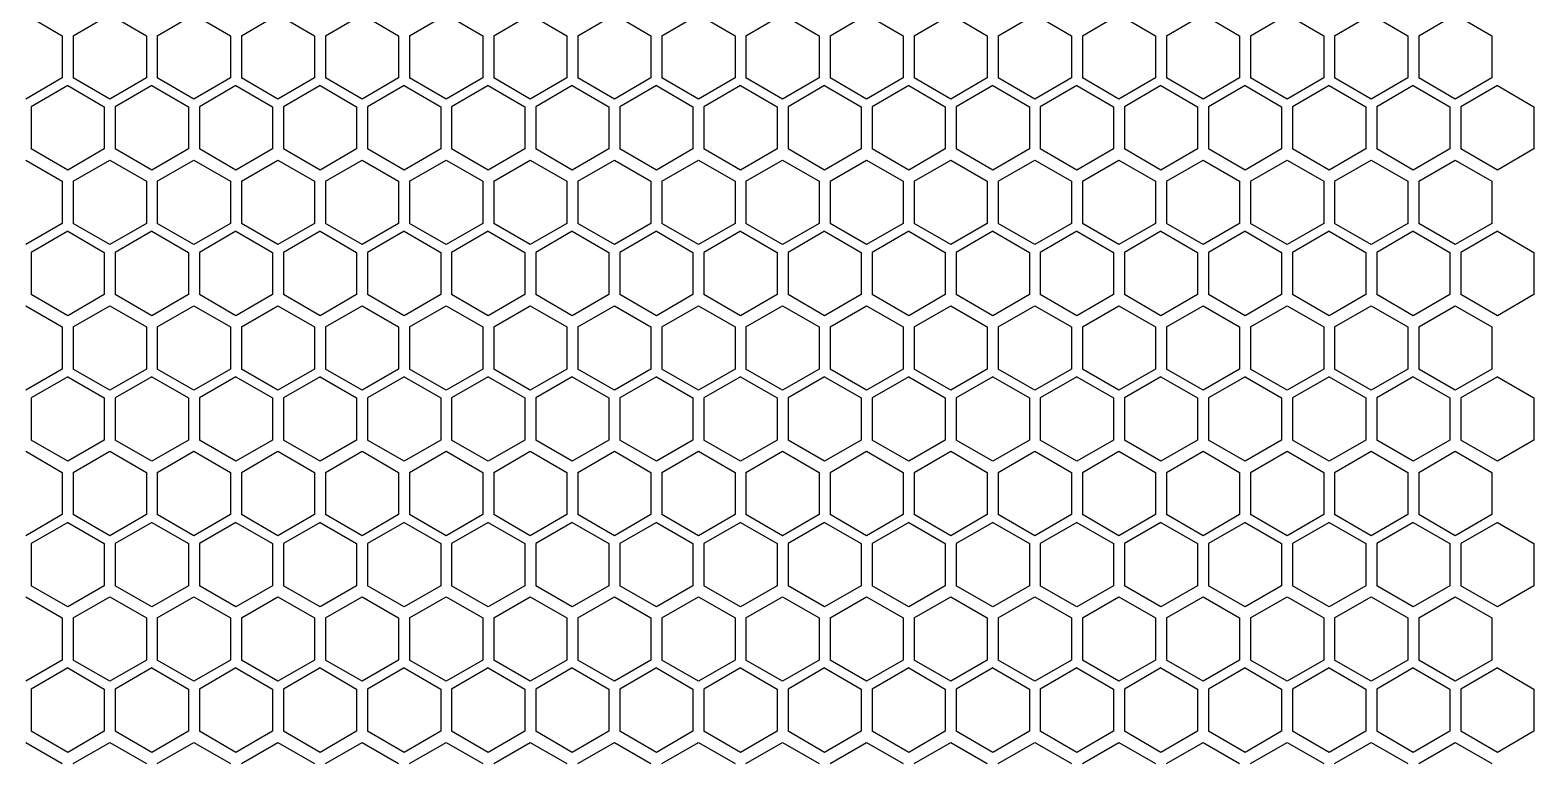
# Model space of a CAD drawing. Header units: millimetres. Extents: x 55614 to 110757, y -66981 to -47484.
# Drawn here: x 78934.7 to 79099.2, y -54678.9 to -54599.2 of the extents above; entities that cross this region are included whole.
import ezdxf

# ---------------------------------------------------------------- set-up
doc = ezdxf.new("R2010")
doc.units = ezdxf.units.MM
doc.layers.add('4215-0412-2-1_0', color=7, linetype='Continuous')
doc.layers.add('THICK', color=7, linetype='Continuous', lineweight=0)

# ---------------------------------------------------------------- blocks, each defined once
blk = doc.blocks.new('RU67I6756')
at = {"layer": '4215-0412-2-1_0', "color": 0, "linetype": 'Continuous'}
for p, q in [((25635.06, 16539.34), (25639.06, 16537.03)), ((25640.26, 16537.03), (25644.26, 16539.34)), ((25644.26, 16539.34), (25648.26, 16537.03)), ((25649.46, 16537.03), (25653.46, 16539.34)), ((25653.46, 16539.34), (25657.46, 16537.03)), ((25658.66, 16537.03), (25662.66, 16539.34)), ((25662.66, 16539.34), (25666.66, 16537.03)), ((25667.86, 16537.03), (25671.86, 16539.34)), ((25671.86, 16539.34), (25675.86, 16537.03)), ((25677.06, 16537.03), (25681.06, 16539.34)), ((25681.06, 16539.34), (25685.06, 16537.03)), ((25686.26, 16537.03), (25690.26, 16539.34)), ((25690.26, 16539.34), (25694.26, 16537.03)), ((25695.46, 16537.03), (25699.46, 16539.34)), ((25699.46, 16539.34), (25703.46, 16537.03)), ((25704.66, 16537.03), (25708.66, 16539.34)), ((25708.66, 16539.34), (25712.66, 16537.03)), ((25713.86, 16537.03), (25717.86, 16539.34)), ((25717.86, 16539.34), (25721.86, 16537.03)), ((25723.06, 16537.03), (25727.06, 16539.34)), ((25727.06, 16539.34), (25731.06, 16537.03)), ((25732.26, 16537.03), (25736.26, 16539.34)), ((25736.26, 16539.34), (25740.26, 16537.03)), ((25741.46, 16537.03), (25745.46, 16539.34)), ((25745.46, 16539.34), (25749.46, 16537.03)), ((25750.66, 16537.03), (25754.66, 16539.34)), ((25754.66, 16539.34), (25758.66, 16537.03)), ((25759.86, 16537.03), (25763.86, 16539.34)), ((25763.86, 16539.34), (25767.86, 16537.03)), ((25769.06, 16537.03), (25773.06, 16539.34)), ((25773.06, 16539.34), (25777.06, 16537.03)), ((25778.26, 16537.03), (25782.26, 16539.34)), ((25782.26, 16539.34), (25786.26, 16537.03)), ((25787.46, 16537.03), (25791.46, 16539.34)), ((25791.46, 16539.34), (25795.46, 16537.03)), ((25639.06, 16537.03), (25639.06, 16532.41)), ((25640.26, 16537.03), (25640.26, 16532.41)), ((25648.26, 16537.03), (25648.26, 16532.41)), ((25649.46, 16537.03), (25649.46, 16532.41)), ((25657.46, 16537.03), (25657.46, 16532.41)), ((25658.66, 16537.03), (25658.66, 16532.41)), ((25666.66, 16537.03), (25666.66, 16532.41)), ((25667.86, 16537.03), (25667.86, 16532.41)), ((25675.86, 16537.03), (25675.86, 16532.41)), ((25677.06, 16537.03), (25677.06, 16532.41)), ((25685.06, 16537.03), (25685.06, 16532.41)), ((25686.26, 16537.03), (25686.26, 16532.41)), ((25694.26, 16537.03), (25694.26, 16532.41)), ((25695.46, 16537.03), (25695.46, 16532.41)), ((25703.46, 16537.03), (25703.46, 16532.41)), ((25704.66, 16537.03), (25704.66, 16532.41)), ((25712.66, 16537.03), (25712.66, 16532.41)), ((25713.86, 16537.03), (25713.86, 16532.41)), ((25721.86, 16537.03), (25721.86, 16532.41)), ((25723.06, 16537.03), (25723.06, 16532.41)), ((25731.06, 16537.03), (25731.06, 16532.41)), ((25732.26, 16537.03), (25732.26, 16532.41)), ((25740.26, 16537.03), (25740.26, 16532.41)), ((25741.46, 16537.03), (25741.46, 16532.41)), ((25749.46, 16537.03), (25749.46, 16532.41)), ((25750.66, 16537.03), (25750.66, 16532.41)), ((25758.66, 16537.03), (25758.66, 16532.41)), ((25759.86, 16537.03), (25759.86, 16532.41)), ((25767.86, 16537.03), (25767.86, 16532.41)), ((25769.06, 16537.03), (25769.06, 16532.41)), ((25777.06, 16537.03), (25777.06, 16532.41)), ((25778.26, 16537.03), (25778.26, 16532.41)), ((25786.26, 16537.03), (25786.26, 16532.41)), ((25787.46, 16537.03), (25787.46, 16532.41)), ((25795.46, 16537.03), (25795.46, 16532.41)), ((25639.06, 16532.41), (25635.06, 16530.1)), ((25639.66, 16531.56), (25635.66, 16529.25)), ((25639.66, 16531.56), (25643.66, 16529.25)), ((25644.26, 16530.1), (25640.26, 16532.41)), ((25648.26, 16532.41), (25644.26, 16530.1)), ((25648.86, 16531.56), (25644.86, 16529.25)), ((25648.86, 16531.56), (25652.86, 16529.25)), ((25653.46, 16530.1), (25649.46, 16532.41)), ((25657.46, 16532.41), (25653.46, 16530.1)), ((25658.06, 16531.56), (25654.06, 16529.25)), ((25658.06, 16531.56), (25662.06, 16529.25)), ((25662.66, 16530.1), (25658.66, 16532.41)), ((25666.66, 16532.41), (25662.66, 16530.1)), ((25667.26, 16531.56), (25663.26, 16529.25)), ((25667.26, 16531.56), (25671.26, 16529.25)), ((25671.86, 16530.1), (25667.86, 16532.41)), ((25675.86, 16532.41), (25671.86, 16530.1)), ((25676.46, 16531.56), (25672.46, 16529.25)), ((25676.46, 16531.56), (25680.46, 16529.25)), ((25681.06, 16530.1), (25677.06, 16532.41)), ((25685.06, 16532.41), (25681.06, 16530.1)), ((25685.66, 16531.56), (25681.66, 16529.25)), ((25685.66, 16531.56), (25689.66, 16529.25)), ((25690.26, 16530.1), (25686.26, 16532.41)), ((25694.26, 16532.41), (25690.26, 16530.1)), ((25694.86, 16531.56), (25690.86, 16529.25)), ((25694.86, 16531.56), (25698.86, 16529.25)), ((25699.46, 16530.1), (25695.46, 16532.41)), ((25703.46, 16532.41), (25699.46, 16530.1)), ((25704.06, 16531.56), (25700.06, 16529.25)), ((25704.06, 16531.56), (25708.06, 16529.25)), ((25708.66, 16530.1), (25704.66, 16532.41)), ((25712.66, 16532.41), (25708.66, 16530.1)), ((25713.26, 16531.56), (25709.26, 16529.25)), ((25713.26, 16531.56), (25717.26, 16529.25)), ((25717.86, 16530.1), (25713.86, 16532.41)), ((25721.86, 16532.41), (25717.86, 16530.1)), ((25722.46, 16531.56), (25718.46, 16529.25)), ((25722.46, 16531.56), (25726.46, 16529.25)), ((25727.06, 16530.1), (25723.06, 16532.41)), ((25731.06, 16532.41), (25727.06, 16530.1)), ((25731.66, 16531.56), (25727.66, 16529.25)), ((25731.66, 16531.56), (25735.66, 16529.25)), ((25736.26, 16530.1), (25732.26, 16532.41)), ((25740.26, 16532.41), (25736.26, 16530.1)), ((25740.86, 16531.56), (25736.86, 16529.25)), ((25740.86, 16531.56), (25744.86, 16529.25)), ((25745.46, 16530.1), (25741.46, 16532.41)), ((25749.46, 16532.41), (25745.46, 16530.1)), ((25750.06, 16531.56), (25746.06, 16529.25)), ((25750.06, 16531.56), (25754.06, 16529.25)), ((25754.66, 16530.1), (25750.66, 16532.41)), ((25758.66, 16532.41), (25754.66, 16530.1)), ((25759.26, 16531.56), (25755.26, 16529.25)), ((25759.26, 16531.56), (25763.26, 16529.25)), ((25763.86, 16530.1), (25759.86, 16532.41)), ((25767.86, 16532.41), (25763.86, 16530.1)), ((25768.46, 16531.56), (25764.46, 16529.25)), ((25768.46, 16531.56), (25772.46, 16529.25)), ((25773.06, 16530.1), (25769.06, 16532.41)), ((25777.06, 16532.41), (25773.06, 16530.1)), ((25777.66, 16531.56), (25773.66, 16529.25)), ((25777.66, 16531.56), (25781.66, 16529.25)), ((25782.26, 16530.1), (25778.26, 16532.41)), ((25786.26, 16532.41), (25782.26, 16530.1)), ((25786.86, 16531.56), (25782.86, 16529.25)), ((25786.86, 16531.56), (25790.86, 16529.25)), ((25791.46, 16530.1), (25787.46, 16532.41)), ((25795.46, 16532.41), (25791.46, 16530.1)), ((25796.06, 16531.56), (25792.06, 16529.25)), ((25796.06, 16531.56), (25800.06, 16529.25)), ((25635.66, 16529.25), (25635.66, 16524.63)), ((25643.66, 16529.25), (25643.66, 16524.63)), ((25644.86, 16529.25), (25644.86, 16524.63)), ((25652.86, 16529.25), (25652.86, 16524.63)), ((25654.06, 16529.25), (25654.06, 16524.63)), ((25662.06, 16529.25), (25662.06, 16524.63)), ((25663.26, 16529.25), (25663.26, 16524.63)), ((25671.26, 16529.25), (25671.26, 16524.63)), ((25672.46, 16529.25), (25672.46, 16524.63)), ((25680.46, 16529.25), (25680.46, 16524.63)), ((25681.66, 16529.25), (25681.66, 16524.63)), ((25689.66, 16529.25), (25689.66, 16524.63)), ((25690.86, 16529.25), (25690.86, 16524.63)), ((25698.86, 16529.25), (25698.86, 16524.63)), ((25700.06, 16529.25), (25700.06, 16524.63)), ((25708.06, 16529.25), (25708.06, 16524.63)), ((25709.26, 16529.25), (25709.26, 16524.63)), ((25717.26, 16529.25), (25717.26, 16524.63)), ((25718.46, 16529.25), (25718.46, 16524.63)), ((25726.46, 16529.25), (25726.46, 16524.63)), ((25727.66, 16529.25), (25727.66, 16524.63)), ((25735.66, 16529.25), (25735.66, 16524.63)), ((25736.86, 16529.25), (25736.86, 16524.63)), ((25744.86, 16529.25), (25744.86, 16524.63)), ((25746.06, 16529.25), (25746.06, 16524.63)), ((25754.06, 16529.25), (25754.06, 16524.63)), ((25755.26, 16529.25), (25755.26, 16524.63)), ((25763.26, 16529.25), (25763.26, 16524.63)), ((25764.46, 16529.25), (25764.46, 16524.63)), ((25772.46, 16529.25), (25772.46, 16524.63)), ((25773.66, 16529.25), (25773.66, 16524.63)), ((25781.66, 16529.25), (25781.66, 16524.63)), ((25782.86, 16529.25), (25782.86, 16524.63)), ((25790.86, 16529.25), (25790.86, 16524.63)), ((25792.06, 16529.25), (25792.06, 16524.63)), ((25800.06, 16529.25), (25800.06, 16524.63)), ((25639.66, 16522.32), (25635.66, 16524.63)), ((25643.66, 16524.63), (25639.66, 16522.32)), ((25648.86, 16522.32), (25644.86, 16524.63)), ((25652.86, 16524.63), (25648.86, 16522.32)), ((25658.06, 16522.32), (25654.06, 16524.63)), ((25662.06, 16524.63), (25658.06, 16522.32)), ((25667.26, 16522.32), (25663.26, 16524.63)), ((25671.26, 16524.63), (25667.26, 16522.32)), ((25676.46, 16522.32), (25672.46, 16524.63)), ((25680.46, 16524.63), (25676.46, 16522.32)), ((25685.66, 16522.32), (25681.66, 16524.63)), ((25689.66, 16524.63), (25685.66, 16522.32)), ((25694.86, 16522.32), (25690.86, 16524.63)), ((25698.86, 16524.63), (25694.86, 16522.32)), ((25704.06, 16522.32), (25700.06, 16524.63)), ((25708.06, 16524.63), (25704.06, 16522.32)), ((25713.26, 16522.32), (25709.26, 16524.63)), ((25717.26, 16524.63), (25713.26, 16522.32)), ((25722.46, 16522.32), (25718.46, 16524.63)), ((25726.46, 16524.63), (25722.46, 16522.32)), ((25731.66, 16522.32), (25727.66, 16524.63)), ((25735.66, 16524.63), (25731.66, 16522.32)), ((25740.86, 16522.32), (25736.86, 16524.63)), ((25744.86, 16524.63), (25740.86, 16522.32)), ((25750.06, 16522.32), (25746.06, 16524.63)), ((25754.06, 16524.63), (25750.06, 16522.32)), ((25759.26, 16522.32), (25755.26, 16524.63)), ((25763.26, 16524.63), (25759.26, 16522.32)), ((25768.46, 16522.32), (25764.46, 16524.63)), ((25772.46, 16524.63), (25768.46, 16522.32)), ((25777.66, 16522.32), (25773.66, 16524.63)), ((25781.66, 16524.63), (25777.66, 16522.32)), ((25786.86, 16522.32), (25782.86, 16524.63)), ((25790.86, 16524.63), (25786.86, 16522.32)), ((25796.06, 16522.32), (25792.06, 16524.63)), ((25800.06, 16524.63), (25796.06, 16522.32)), ((25635.06, 16523.41), (25639.06, 16521.1)), ((25640.26, 16521.1), (25644.26, 16523.41)), ((25644.26, 16523.41), (25648.26, 16521.1)), ((25649.46, 16521.1), (25653.46, 16523.41)), ((25653.46, 16523.41), (25657.46, 16521.1)), ((25658.66, 16521.1), (25662.66, 16523.41)), ((25662.66, 16523.41), (25666.66, 16521.1)), ((25667.86, 16521.1), (25671.86, 16523.41)), ((25671.86, 16523.41), (25675.86, 16521.1)), ((25677.06, 16521.1), (25681.06, 16523.41)), ((25681.06, 16523.41), (25685.06, 16521.1)), ((25686.26, 16521.1), (25690.26, 16523.41)), ((25690.26, 16523.41), (25694.26, 16521.1)), ((25695.46, 16521.1), (25699.46, 16523.41)), ((25699.46, 16523.41), (25703.46, 16521.1)), ((25704.66, 16521.1), (25708.66, 16523.41)), ((25708.66, 16523.41), (25712.66, 16521.1)), ((25713.86, 16521.1), (25717.86, 16523.41)), ((25717.86, 16523.41), (25721.86, 16521.1)), ((25723.06, 16521.1), (25727.06, 16523.41)), ((25727.06, 16523.41), (25731.06, 16521.1)), ((25732.26, 16521.1), (25736.26, 16523.41)), ((25736.26, 16523.41), (25740.26, 16521.1)), ((25741.46, 16521.1), (25745.46, 16523.41)), ((25745.46, 16523.41), (25749.46, 16521.1)), ((25750.66, 16521.1), (25754.66, 16523.41)), ((25754.66, 16523.41), (25758.66, 16521.1)), ((25759.86, 16521.1), (25763.86, 16523.41)), ((25763.86, 16523.41), (25767.86, 16521.1)), ((25769.06, 16521.1), (25773.06, 16523.41)), ((25773.06, 16523.41), (25777.06, 16521.1)), ((25778.26, 16521.1), (25782.26, 16523.41)), ((25782.26, 16523.41), (25786.26, 16521.1)), ((25787.46, 16521.1), (25791.46, 16523.41)), ((25791.46, 16523.41), (25795.46, 16521.1)), ((25639.06, 16521.1), (25639.06, 16516.48)), ((25640.26, 16521.1), (25640.26, 16516.48)), ((25648.26, 16521.1), (25648.26, 16516.48)), ((25649.46, 16521.1), (25649.46, 16516.48)), ((25657.46, 16521.1), (25657.46, 16516.48)), ((25658.66, 16521.1), (25658.66, 16516.48)), ((25666.66, 16521.1), (25666.66, 16516.48)), ((25667.86, 16521.1), (25667.86, 16516.48)), ((25675.86, 16521.1), (25675.86, 16516.48)), ((25677.06, 16521.1), (25677.06, 16516.48)), ((25685.06, 16521.1), (25685.06, 16516.48)), ((25686.26, 16521.1), (25686.26, 16516.48)), ((25694.26, 16521.1), (25694.26, 16516.48)), ((25695.46, 16521.1), (25695.46, 16516.48)), ((25703.46, 16521.1), (25703.46, 16516.48)), ((25704.66, 16521.1), (25704.66, 16516.48)), ((25712.66, 16521.1), (25712.66, 16516.48)), ((25713.86, 16521.1), (25713.86, 16516.48)), ((25721.86, 16521.1), (25721.86, 16516.48)), ((25723.06, 16521.1), (25723.06, 16516.48)), ((25731.06, 16521.1), (25731.06, 16516.48)), ((25732.26, 16521.1), (25732.26, 16516.48)), ((25740.26, 16521.1), (25740.26, 16516.48)), ((25741.46, 16521.1), (25741.46, 16516.48)), ((25749.46, 16521.1), (25749.46, 16516.48)), ((25750.66, 16521.1), (25750.66, 16516.48)), ((25758.66, 16521.1), (25758.66, 16516.48)), ((25759.86, 16521.1), (25759.86, 16516.48)), ((25767.86, 16521.1), (25767.86, 16516.48)), ((25769.06, 16521.1), (25769.06, 16516.48)), ((25777.06, 16521.1), (25777.06, 16516.48)), ((25778.26, 16521.1), (25778.26, 16516.48)), ((25786.26, 16521.1), (25786.26, 16516.48)), ((25787.46, 16521.1), (25787.46, 16516.48)), ((25795.46, 16521.1), (25795.46, 16516.48)), ((25639.06, 16516.48), (25635.06, 16514.17)), ((25644.26, 16514.17), (25640.26, 16516.48)), ((25648.26, 16516.48), (25644.26, 16514.17)), ((25653.46, 16514.17), (25649.46, 16516.48)), ((25657.46, 16516.48), (25653.46, 16514.17)), ((25662.66, 16514.17), (25658.66, 16516.48)), ((25666.66, 16516.48), (25662.66, 16514.17)), ((25671.86, 16514.17), (25667.86, 16516.48)), ((25675.86, 16516.48), (25671.86, 16514.17)), ((25681.06, 16514.17), (25677.06, 16516.48)), ((25685.06, 16516.48), (25681.06, 16514.17)), ((25690.26, 16514.17), (25686.26, 16516.48)), ((25694.26, 16516.48), (25690.26, 16514.17)), ((25699.46, 16514.17), (25695.46, 16516.48)), ((25703.46, 16516.48), (25699.46, 16514.17)), ((25708.66, 16514.17), (25704.66, 16516.48)), ((25712.66, 16516.48), (25708.66, 16514.17)), ((25717.86, 16514.17), (25713.86, 16516.48)), ((25721.86, 16516.48), (25717.86, 16514.17)), ((25727.06, 16514.17), (25723.06, 16516.48)), ((25731.06, 16516.48), (25727.06, 16514.17)), ((25736.26, 16514.17), (25732.26, 16516.48)), ((25740.26, 16516.48), (25736.26, 16514.17)), ((25745.46, 16514.17), (25741.46, 16516.48)), ((25749.46, 16516.48), (25745.46, 16514.17)), ((25754.66, 16514.17), (25750.66, 16516.48)), ((25758.66, 16516.48), (25754.66, 16514.17)), ((25763.86, 16514.17), (25759.86, 16516.48)), ((25767.86, 16516.48), (25763.86, 16514.17)), ((25773.06, 16514.17), (25769.06, 16516.48)), ((25777.06, 16516.48), (25773.06, 16514.17)), ((25782.26, 16514.17), (25778.26, 16516.48)), ((25786.26, 16516.48), (25782.26, 16514.17)), ((25791.46, 16514.17), (25787.46, 16516.48)), ((25795.46, 16516.48), (25791.46, 16514.17)), ((25639.66, 16515.63), (25635.66, 16513.32)), ((25639.66, 16515.63), (25643.66, 16513.32)), ((25648.86, 16515.63), (25644.86, 16513.32)), ((25648.86, 16515.63), (25652.86, 16513.32)), ((25658.06, 16515.63), (25654.06, 16513.32)), ((25658.06, 16515.63), (25662.06, 16513.32)), ((25667.26, 16515.63), (25663.26, 16513.32)), ((25667.26, 16515.63), (25671.26, 16513.32)), ((25676.46, 16515.63), (25672.46, 16513.32)), ((25676.46, 16515.63), (25680.46, 16513.32)), ((25685.66, 16515.63), (25681.66, 16513.32)), ((25685.66, 16515.63), (25689.66, 16513.32)), ((25694.86, 16515.63), (25690.86, 16513.32)), ((25694.86, 16515.63), (25698.86, 16513.32)), ((25704.06, 16515.63), (25700.06, 16513.32)), ((25704.06, 16515.63), (25708.06, 16513.32)), ((25713.26, 16515.63), (25709.26, 16513.32)), ((25713.26, 16515.63), (25717.26, 16513.32)), ((25722.46, 16515.63), (25718.46, 16513.32)), ((25722.46, 16515.63), (25726.46, 16513.32)), ((25731.66, 16515.63), (25727.66, 16513.32)), ((25731.66, 16515.63), (25735.66, 16513.32)), ((25740.86, 16515.63), (25736.86, 16513.32)), ((25740.86, 16515.63), (25744.86, 16513.32)), ((25750.06, 16515.63), (25746.06, 16513.32)), ((25750.06, 16515.63), (25754.06, 16513.32)), ((25759.26, 16515.63), (25755.26, 16513.32)), ((25759.26, 16515.63), (25763.26, 16513.32)), ((25768.46, 16515.63), (25764.46, 16513.32)), ((25768.46, 16515.63), (25772.46, 16513.32)), ((25777.66, 16515.63), (25773.66, 16513.32)), ((25777.66, 16515.63), (25781.66, 16513.32)), ((25786.86, 16515.63), (25782.86, 16513.32)), ((25786.86, 16515.63), (25790.86, 16513.32)), ((25796.06, 16515.63), (25792.06, 16513.32)), ((25796.06, 16515.63), (25800.06, 16513.32)), ((25635.66, 16513.32), (25635.66, 16508.7)), ((25643.66, 16513.32), (25643.66, 16508.7)), ((25644.86, 16513.32), (25644.86, 16508.7)), ((25652.86, 16513.32), (25652.86, 16508.7)), ((25654.06, 16513.32), (25654.06, 16508.7)), ((25662.06, 16513.32), (25662.06, 16508.7)), ((25663.26, 16513.32), (25663.26, 16508.7)), ((25671.26, 16513.32), (25671.26, 16508.7)), ((25672.46, 16513.32), (25672.46, 16508.7)), ((25680.46, 16513.32), (25680.46, 16508.7)), ((25681.66, 16513.32), (25681.66, 16508.7)), ((25689.66, 16513.32), (25689.66, 16508.7)), ((25690.86, 16513.32), (25690.86, 16508.7)), ((25698.86, 16513.32), (25698.86, 16508.7)), ((25700.06, 16513.32), (25700.06, 16508.7)), ((25708.06, 16513.32), (25708.06, 16508.7)), ((25709.26, 16513.32), (25709.26, 16508.7)), ((25717.26, 16513.32), (25717.26, 16508.7)), ((25718.46, 16513.32), (25718.46, 16508.7)), ((25726.46, 16513.32), (25726.46, 16508.7)), ((25727.66, 16513.32), (25727.66, 16508.7)), ((25735.66, 16513.32), (25735.66, 16508.7)), ((25736.86, 16513.32), (25736.86, 16508.7)), ((25744.86, 16513.32), (25744.86, 16508.7)), ((25746.06, 16513.32), (25746.06, 16508.7)), ((25754.06, 16513.32), (25754.06, 16508.7)), ((25755.26, 16513.32), (25755.26, 16508.7)), ((25763.26, 16513.32), (25763.26, 16508.7)), ((25764.46, 16513.32), (25764.46, 16508.7)), ((25772.46, 16513.32), (25772.46, 16508.7)), ((25773.66, 16513.32), (25773.66, 16508.7)), ((25781.66, 16513.32), (25781.66, 16508.7)), ((25782.86, 16513.32), (25782.86, 16508.7)), ((25790.86, 16513.32), (25790.86, 16508.7)), ((25792.06, 16513.32), (25792.06, 16508.7)), ((25800.06, 16513.32), (25800.06, 16508.7)), ((25639.66, 16506.39), (25635.66, 16508.7)), ((25643.66, 16508.7), (25639.66, 16506.39)), ((25648.86, 16506.39), (25644.86, 16508.7)), ((25652.86, 16508.7), (25648.86, 16506.39)), ((25658.06, 16506.39), (25654.06, 16508.7)), ((25662.06, 16508.7), (25658.06, 16506.39)), ((25667.26, 16506.39), (25663.26, 16508.7)), ((25671.26, 16508.7), (25667.26, 16506.39)), ((25676.46, 16506.39), (25672.46, 16508.7)), ((25680.46, 16508.7), (25676.46, 16506.39)), ((25685.66, 16506.39), (25681.66, 16508.7)), ((25689.66, 16508.7), (25685.66, 16506.39)), ((25694.86, 16506.39), (25690.86, 16508.7)), ((25698.86, 16508.7), (25694.86, 16506.39)), ((25704.06, 16506.39), (25700.06, 16508.7)), ((25708.06, 16508.7), (25704.06, 16506.39)), ((25713.26, 16506.39), (25709.26, 16508.7)), ((25717.26, 16508.7), (25713.26, 16506.39)), ((25722.46, 16506.39), (25718.46, 16508.7)), ((25726.46, 16508.7), (25722.46, 16506.39)), ((25731.66, 16506.39), (25727.66, 16508.7)), ((25735.66, 16508.7), (25731.66, 16506.39)), ((25740.86, 16506.39), (25736.86, 16508.7)), ((25744.86, 16508.7), (25740.86, 16506.39)), ((25750.06, 16506.39), (25746.06, 16508.7)), ((25754.06, 16508.7), (25750.06, 16506.39)), ((25759.26, 16506.39), (25755.26, 16508.7)), ((25763.26, 16508.7), (25759.26, 16506.39)), ((25768.46, 16506.39), (25764.46, 16508.7)), ((25772.46, 16508.7), (25768.46, 16506.39)), ((25777.66, 16506.39), (25773.66, 16508.7)), ((25781.66, 16508.7), (25777.66, 16506.39)), ((25786.86, 16506.39), (25782.86, 16508.7)), ((25790.86, 16508.7), (25786.86, 16506.39)), ((25796.06, 16506.39), (25792.06, 16508.7)), ((25800.06, 16508.7), (25796.06, 16506.39)), ((25635.06, 16507.48), (25639.06, 16505.17)), ((25640.26, 16505.17), (25644.26, 16507.48)), ((25644.26, 16507.48), (25648.26, 16505.17)), ((25649.46, 16505.17), (25653.46, 16507.48)), ((25653.46, 16507.48), (25657.46, 16505.17)), ((25658.66, 16505.17), (25662.66, 16507.48)), ((25662.66, 16507.48), (25666.66, 16505.17)), ((25667.86, 16505.17), (25671.86, 16507.48)), ((25671.86, 16507.48), (25675.86, 16505.17)), ((25677.06, 16505.17), (25681.06, 16507.48)), ((25681.06, 16507.48), (25685.06, 16505.17)), ((25686.26, 16505.17), (25690.26, 16507.48)), ((25690.26, 16507.48), (25694.26, 16505.17)), ((25695.46, 16505.17), (25699.46, 16507.48)), ((25699.46, 16507.48), (25703.46, 16505.17)), ((25704.66, 16505.17), (25708.66, 16507.48)), ((25708.66, 16507.48), (25712.66, 16505.17)), ((25713.86, 16505.17), (25717.86, 16507.48)), ((25717.86, 16507.48), (25721.86, 16505.17)), ((25723.06, 16505.17), (25727.06, 16507.48)), ((25727.06, 16507.48), (25731.06, 16505.17)), ((25732.26, 16505.17), (25736.26, 16507.48)), ((25736.26, 16507.48), (25740.26, 16505.17)), ((25741.46, 16505.17), (25745.46, 16507.48)), ((25745.46, 16507.48), (25749.46, 16505.17)), ((25750.66, 16505.17), (25754.66, 16507.48)), ((25754.66, 16507.48), (25758.66, 16505.17)), ((25759.86, 16505.17), (25763.86, 16507.48)), ((25763.86, 16507.48), (25767.86, 16505.17)), ((25769.06, 16505.17), (25773.06, 16507.48)), ((25773.06, 16507.48), (25777.06, 16505.17)), ((25778.26, 16505.17), (25782.26, 16507.48)), ((25782.26, 16507.48), (25786.26, 16505.17)), ((25787.46, 16505.17), (25791.46, 16507.48)), ((25791.46, 16507.48), (25795.46, 16505.17)), ((25639.06, 16505.17), (25639.06, 16500.55)), ((25640.26, 16505.17), (25640.26, 16500.55)), ((25648.26, 16505.17), (25648.26, 16500.55)), ((25649.46, 16505.17), (25649.46, 16500.55)), ((25657.46, 16505.17), (25657.46, 16500.55)), ((25658.66, 16505.17), (25658.66, 16500.55)), ((25666.66, 16505.17), (25666.66, 16500.55)), ((25667.86, 16505.17), (25667.86, 16500.55)), ((25675.86, 16505.17), (25675.86, 16500.55)), ((25677.06, 16505.17), (25677.06, 16500.55)), ((25685.06, 16505.17), (25685.06, 16500.55)), ((25686.26, 16505.17), (25686.26, 16500.55)), ((25694.26, 16505.17), (25694.26, 16500.55)), ((25695.46, 16505.17), (25695.46, 16500.55)), ((25703.46, 16505.17), (25703.46, 16500.55)), ((25704.66, 16505.17), (25704.66, 16500.55)), ((25712.66, 16505.17), (25712.66, 16500.55)), ((25713.86, 16505.17), (25713.86, 16500.55)), ((25721.86, 16505.17), (25721.86, 16500.55)), ((25723.06, 16505.17), (25723.06, 16500.55)), ((25731.06, 16505.17), (25731.06, 16500.55)), ((25732.26, 16505.17), (25732.26, 16500.55)), ((25740.26, 16505.17), (25740.26, 16500.55)), ((25741.46, 16505.17), (25741.46, 16500.55)), ((25749.46, 16505.17), (25749.46, 16500.55)), ((25750.66, 16505.17), (25750.66, 16500.55)), ((25758.66, 16505.17), (25758.66, 16500.55)), ((25759.86, 16505.17), (25759.86, 16500.55)), ((25767.86, 16505.17), (25767.86, 16500.55)), ((25769.06, 16505.17), (25769.06, 16500.55)), ((25777.06, 16505.17), (25777.06, 16500.55)), ((25778.26, 16505.17), (25778.26, 16500.55)), ((25786.26, 16505.17), (25786.26, 16500.55)), ((25787.46, 16505.17), (25787.46, 16500.55)), ((25795.46, 16505.17), (25795.46, 16500.55)), ((25639.06, 16500.55), (25635.06, 16498.24)), ((25639.66, 16499.7), (25635.66, 16497.39)), ((25639.66, 16499.7), (25643.66, 16497.39)), ((25644.26, 16498.24), (25640.26, 16500.55)), ((25648.26, 16500.55), (25644.26, 16498.24)), ((25648.86, 16499.7), (25644.86, 16497.39)), ((25648.86, 16499.7), (25652.86, 16497.39)), ((25653.46, 16498.24), (25649.46, 16500.55)), ((25657.46, 16500.55), (25653.46, 16498.24)), ((25658.06, 16499.7), (25654.06, 16497.39)), ((25658.06, 16499.7), (25662.06, 16497.39)), ((25662.66, 16498.24), (25658.66, 16500.55)), ((25666.66, 16500.55), (25662.66, 16498.24)), ((25667.26, 16499.7), (25663.26, 16497.39)), ((25667.26, 16499.7), (25671.26, 16497.39)), ((25671.86, 16498.24), (25667.86, 16500.55)), ((25675.86, 16500.55), (25671.86, 16498.24)), ((25676.46, 16499.7), (25672.46, 16497.39)), ((25676.46, 16499.7), (25680.46, 16497.39)), ((25681.06, 16498.24), (25677.06, 16500.55)), ((25685.06, 16500.55), (25681.06, 16498.24)), ((25685.66, 16499.7), (25681.66, 16497.39)), ((25685.66, 16499.7), (25689.66, 16497.39)), ((25690.26, 16498.24), (25686.26, 16500.55)), ((25694.26, 16500.55), (25690.26, 16498.24)), ((25694.86, 16499.7), (25690.86, 16497.39)), ((25694.86, 16499.7), (25698.86, 16497.39)), ((25699.46, 16498.24), (25695.46, 16500.55)), ((25703.46, 16500.55), (25699.46, 16498.24)), ((25704.06, 16499.7), (25700.06, 16497.39)), ((25704.06, 16499.7), (25708.06, 16497.39)), ((25708.66, 16498.24), (25704.66, 16500.55)), ((25712.66, 16500.55), (25708.66, 16498.24)), ((25713.26, 16499.7), (25709.26, 16497.39)), ((25713.26, 16499.7), (25717.26, 16497.39)), ((25717.86, 16498.24), (25713.86, 16500.55)), ((25721.86, 16500.55), (25717.86, 16498.24)), ((25722.46, 16499.7), (25718.46, 16497.39)), ((25722.46, 16499.7), (25726.46, 16497.39)), ((25727.06, 16498.24), (25723.06, 16500.55)), ((25731.06, 16500.55), (25727.06, 16498.24)), ((25731.66, 16499.7), (25727.66, 16497.39)), ((25731.66, 16499.7), (25735.66, 16497.39)), ((25736.26, 16498.24), (25732.26, 16500.55)), ((25740.26, 16500.55), (25736.26, 16498.24)), ((25740.86, 16499.7), (25736.86, 16497.39)), ((25740.86, 16499.7), (25744.86, 16497.39)), ((25745.46, 16498.24), (25741.46, 16500.55)), ((25749.46, 16500.55), (25745.46, 16498.24)), ((25750.06, 16499.7), (25746.06, 16497.39)), ((25750.06, 16499.7), (25754.06, 16497.39)), ((25754.66, 16498.24), (25750.66, 16500.55)), ((25758.66, 16500.55), (25754.66, 16498.24)), ((25759.26, 16499.7), (25755.26, 16497.39)), ((25759.26, 16499.7), (25763.26, 16497.39)), ((25763.86, 16498.24), (25759.86, 16500.55)), ((25767.86, 16500.55), (25763.86, 16498.24)), ((25768.46, 16499.7), (25764.46, 16497.39)), ((25768.46, 16499.7), (25772.46, 16497.39)), ((25773.06, 16498.24), (25769.06, 16500.55)), ((25777.06, 16500.55), (25773.06, 16498.24)), ((25777.66, 16499.7), (25773.66, 16497.39)), ((25777.66, 16499.7), (25781.66, 16497.39)), ((25782.26, 16498.24), (25778.26, 16500.55)), ((25786.26, 16500.55), (25782.26, 16498.24)), ((25786.86, 16499.7), (25782.86, 16497.39)), ((25786.86, 16499.7), (25790.86, 16497.39)), ((25791.46, 16498.24), (25787.46, 16500.55)), ((25795.46, 16500.55), (25791.46, 16498.24)), ((25796.06, 16499.7), (25792.06, 16497.39)), ((25796.06, 16499.7), (25800.06, 16497.39)), ((25635.66, 16497.39), (25635.66, 16492.77)), ((25643.66, 16497.39), (25643.66, 16492.77)), ((25644.86, 16497.39), (25644.86, 16492.77)), ((25652.86, 16497.39), (25652.86, 16492.77)), ((25654.06, 16497.39), (25654.06, 16492.77)), ((25662.06, 16497.39), (25662.06, 16492.77)), ((25663.26, 16497.39), (25663.26, 16492.77)), ((25671.26, 16497.39), (25671.26, 16492.77)), ((25672.46, 16497.39), (25672.46, 16492.77)), ((25680.46, 16497.39), (25680.46, 16492.77)), ((25681.66, 16497.39), (25681.66, 16492.77)), ((25689.66, 16497.39), (25689.66, 16492.77)), ((25690.86, 16497.39), (25690.86, 16492.77)), ((25698.86, 16497.39), (25698.86, 16492.77)), ((25700.06, 16497.39), (25700.06, 16492.77)), ((25708.06, 16497.39), (25708.06, 16492.77)), ((25709.26, 16497.39), (25709.26, 16492.77)), ((25717.26, 16497.39), (25717.26, 16492.77)), ((25718.46, 16497.39), (25718.46, 16492.77)), ((25726.46, 16497.39), (25726.46, 16492.77)), ((25727.66, 16497.39), (25727.66, 16492.77)), ((25735.66, 16497.39), (25735.66, 16492.77)), ((25736.86, 16497.39), (25736.86, 16492.77)), ((25744.86, 16497.39), (25744.86, 16492.77)), ((25746.06, 16497.39), (25746.06, 16492.77)), ((25754.06, 16497.39), (25754.06, 16492.77)), ((25755.26, 16497.39), (25755.26, 16492.77)), ((25763.26, 16497.39), (25763.26, 16492.77)), ((25764.46, 16497.39), (25764.46, 16492.77)), ((25772.46, 16497.39), (25772.46, 16492.77)), ((25773.66, 16497.39), (25773.66, 16492.77)), ((25781.66, 16497.39), (25781.66, 16492.77)), ((25782.86, 16497.39), (25782.86, 16492.77)), ((25790.86, 16497.39), (25790.86, 16492.77)), ((25792.06, 16497.39), (25792.06, 16492.77)), ((25800.06, 16497.39), (25800.06, 16492.77)), ((25635.06, 16491.55), (25639.06, 16489.24)), ((25639.66, 16490.46), (25635.66, 16492.77)), ((25643.66, 16492.77), (25639.66, 16490.46)), ((25640.26, 16489.24), (25644.26, 16491.55)), ((25644.26, 16491.55), (25648.26, 16489.24)), ((25648.86, 16490.46), (25644.86, 16492.77)), ((25652.86, 16492.77), (25648.86, 16490.46)), ((25649.46, 16489.24), (25653.46, 16491.55)), ((25653.46, 16491.55), (25657.46, 16489.24)), ((25658.06, 16490.46), (25654.06, 16492.77)), ((25662.06, 16492.77), (25658.06, 16490.46)), ((25658.66, 16489.24), (25662.66, 16491.55)), ((25662.66, 16491.55), (25666.66, 16489.24)), ((25667.26, 16490.46), (25663.26, 16492.77)), ((25671.26, 16492.77), (25667.26, 16490.46)), ((25667.86, 16489.24), (25671.86, 16491.55)), ((25671.86, 16491.55), (25675.86, 16489.24)), ((25676.46, 16490.46), (25672.46, 16492.77)), ((25680.46, 16492.77), (25676.46, 16490.46)), ((25677.06, 16489.24), (25681.06, 16491.55)), ((25681.06, 16491.55), (25685.06, 16489.24)), ((25685.66, 16490.46), (25681.66, 16492.77)), ((25689.66, 16492.77), (25685.66, 16490.46)), ((25686.26, 16489.24), (25690.26, 16491.55)), ((25690.26, 16491.55), (25694.26, 16489.24)), ((25694.86, 16490.46), (25690.86, 16492.77)), ((25698.86, 16492.77), (25694.86, 16490.46)), ((25695.46, 16489.24), (25699.46, 16491.55)), ((25699.46, 16491.55), (25703.46, 16489.24)), ((25704.06, 16490.46), (25700.06, 16492.77)), ((25708.06, 16492.77), (25704.06, 16490.46)), ((25704.66, 16489.24), (25708.66, 16491.55)), ((25708.66, 16491.55), (25712.66, 16489.24)), ((25713.26, 16490.46), (25709.26, 16492.77)), ((25717.26, 16492.77), (25713.26, 16490.46)), ((25713.86, 16489.24), (25717.86, 16491.55)), ((25717.86, 16491.55), (25721.86, 16489.24)), ((25722.46, 16490.46), (25718.46, 16492.77)), ((25726.46, 16492.77), (25722.46, 16490.46)), ((25723.06, 16489.24), (25727.06, 16491.55)), ((25727.06, 16491.55), (25731.06, 16489.24)), ((25731.66, 16490.46), (25727.66, 16492.77)), ((25735.66, 16492.77), (25731.66, 16490.46)), ((25732.26, 16489.24), (25736.26, 16491.55)), ((25736.26, 16491.55), (25740.26, 16489.24)), ((25740.86, 16490.46), (25736.86, 16492.77)), ((25744.86, 16492.77), (25740.86, 16490.46)), ((25741.46, 16489.24), (25745.46, 16491.55)), ((25745.46, 16491.55), (25749.46, 16489.24)), ((25750.06, 16490.46), (25746.06, 16492.77)), ((25754.06, 16492.77), (25750.06, 16490.46)), ((25750.66, 16489.24), (25754.66, 16491.55)), ((25754.66, 16491.55), (25758.66, 16489.24)), ((25759.26, 16490.46), (25755.26, 16492.77)), ((25763.26, 16492.77), (25759.26, 16490.46)), ((25759.86, 16489.24), (25763.86, 16491.55)), ((25763.86, 16491.55), (25767.86, 16489.24)), ((25768.46, 16490.46), (25764.46, 16492.77)), ((25772.46, 16492.77), (25768.46, 16490.46)), ((25769.06, 16489.24), (25773.06, 16491.55)), ((25773.06, 16491.55), (25777.06, 16489.24)), ((25777.66, 16490.46), (25773.66, 16492.77)), ((25781.66, 16492.77), (25777.66, 16490.46)), ((25778.26, 16489.24), (25782.26, 16491.55)), ((25782.26, 16491.55), (25786.26, 16489.24)), ((25786.86, 16490.46), (25782.86, 16492.77)), ((25790.86, 16492.77), (25786.86, 16490.46)), ((25787.46, 16489.24), (25791.46, 16491.55)), ((25791.46, 16491.55), (25795.46, 16489.24)), ((25796.06, 16490.46), (25792.06, 16492.77)), ((25800.06, 16492.77), (25796.06, 16490.46)), ((25639.06, 16489.24), (25639.06, 16484.62)), ((25640.26, 16489.24), (25640.26, 16484.62)), ((25648.26, 16489.24), (25648.26, 16484.62)), ((25649.46, 16489.24), (25649.46, 16484.62)), ((25657.46, 16489.24), (25657.46, 16484.62)), ((25658.66, 16489.24), (25658.66, 16484.62)), ((25666.66, 16489.24), (25666.66, 16484.62)), ((25667.86, 16489.24), (25667.86, 16484.62)), ((25675.86, 16489.24), (25675.86, 16484.62)), ((25677.06, 16489.24), (25677.06, 16484.62)), ((25685.06, 16489.24), (25685.06, 16484.62)), ((25686.26, 16489.24), (25686.26, 16484.62)), ((25694.26, 16489.24), (25694.26, 16484.62)), ((25695.46, 16489.24), (25695.46, 16484.62)), ((25703.46, 16489.24), (25703.46, 16484.62)), ((25704.66, 16489.24), (25704.66, 16484.62)), ((25712.66, 16489.24), (25712.66, 16484.62)), ((25713.86, 16489.24), (25713.86, 16484.62)), ((25721.86, 16489.24), (25721.86, 16484.62)), ((25723.06, 16489.24), (25723.06, 16484.62)), ((25731.06, 16489.24), (25731.06, 16484.62)), ((25732.26, 16489.24), (25732.26, 16484.62)), ((25740.26, 16489.24), (25740.26, 16484.62)), ((25741.46, 16489.24), (25741.46, 16484.62)), ((25749.46, 16489.24), (25749.46, 16484.62)), ((25750.66, 16489.24), (25750.66, 16484.62)), ((25758.66, 16489.24), (25758.66, 16484.62)), ((25759.86, 16489.24), (25759.86, 16484.62)), ((25767.86, 16489.24), (25767.86, 16484.62)), ((25769.06, 16489.24), (25769.06, 16484.62)), ((25777.06, 16489.24), (25777.06, 16484.62)), ((25778.26, 16489.24), (25778.26, 16484.62)), ((25786.26, 16489.24), (25786.26, 16484.62)), ((25787.46, 16489.24), (25787.46, 16484.62)), ((25795.46, 16489.24), (25795.46, 16484.62)), ((25639.06, 16484.62), (25635.06, 16482.31)), ((25639.66, 16483.77), (25635.66, 16481.46)), ((25639.66, 16483.77), (25643.66, 16481.46)), ((25644.26, 16482.31), (25640.26, 16484.62)), ((25648.26, 16484.62), (25644.26, 16482.31)), ((25648.86, 16483.77), (25644.86, 16481.46)), ((25648.86, 16483.77), (25652.86, 16481.46)), ((25653.46, 16482.31), (25649.46, 16484.62)), ((25657.46, 16484.62), (25653.46, 16482.31)), ((25658.06, 16483.77), (25654.06, 16481.46)), ((25658.06, 16483.77), (25662.06, 16481.46)), ((25662.66, 16482.31), (25658.66, 16484.62)), ((25666.66, 16484.62), (25662.66, 16482.31)), ((25667.26, 16483.77), (25663.26, 16481.46)), ((25667.26, 16483.77), (25671.26, 16481.46)), ((25671.86, 16482.31), (25667.86, 16484.62)), ((25675.86, 16484.62), (25671.86, 16482.31)), ((25676.46, 16483.77), (25672.46, 16481.46)), ((25676.46, 16483.77), (25680.46, 16481.46)), ((25681.06, 16482.31), (25677.06, 16484.62)), ((25685.06, 16484.62), (25681.06, 16482.31)), ((25685.66, 16483.77), (25681.66, 16481.46)), ((25685.66, 16483.77), (25689.66, 16481.46)), ((25690.26, 16482.31), (25686.26, 16484.62)), ((25694.26, 16484.62), (25690.26, 16482.31)), ((25694.86, 16483.77), (25690.86, 16481.46)), ((25694.86, 16483.77), (25698.86, 16481.46)), ((25699.46, 16482.31), (25695.46, 16484.62)), ((25703.46, 16484.62), (25699.46, 16482.31)), ((25704.06, 16483.77), (25700.06, 16481.46)), ((25704.06, 16483.77), (25708.06, 16481.46)), ((25708.66, 16482.31), (25704.66, 16484.62)), ((25712.66, 16484.62), (25708.66, 16482.31)), ((25713.26, 16483.77), (25709.26, 16481.46)), ((25713.26, 16483.77), (25717.26, 16481.46)), ((25717.86, 16482.31), (25713.86, 16484.62)), ((25721.86, 16484.62), (25717.86, 16482.31)), ((25722.46, 16483.77), (25718.46, 16481.46)), ((25722.46, 16483.77), (25726.46, 16481.46)), ((25727.06, 16482.31), (25723.06, 16484.62)), ((25731.06, 16484.62), (25727.06, 16482.31)), ((25731.66, 16483.77), (25727.66, 16481.46)), ((25731.66, 16483.77), (25735.66, 16481.46)), ((25736.26, 16482.31), (25732.26, 16484.62)), ((25740.26, 16484.62), (25736.26, 16482.31)), ((25740.86, 16483.77), (25736.86, 16481.46)), ((25740.86, 16483.77), (25744.86, 16481.46)), ((25745.46, 16482.31), (25741.46, 16484.62)), ((25749.46, 16484.62), (25745.46, 16482.31)), ((25750.06, 16483.77), (25746.06, 16481.46)), ((25750.06, 16483.77), (25754.06, 16481.46)), ((25754.66, 16482.31), (25750.66, 16484.62)), ((25758.66, 16484.62), (25754.66, 16482.31)), ((25759.26, 16483.77), (25755.26, 16481.46)), ((25759.26, 16483.77), (25763.26, 16481.46)), ((25763.86, 16482.31), (25759.86, 16484.62)), ((25767.86, 16484.62), (25763.86, 16482.31)), ((25768.46, 16483.77), (25764.46, 16481.46)), ((25768.46, 16483.77), (25772.46, 16481.46)), ((25773.06, 16482.31), (25769.06, 16484.62)), ((25777.06, 16484.62), (25773.06, 16482.31)), ((25777.66, 16483.77), (25773.66, 16481.46)), ((25777.66, 16483.77), (25781.66, 16481.46)), ((25782.26, 16482.31), (25778.26, 16484.62)), ((25786.26, 16484.62), (25782.26, 16482.31)), ((25786.86, 16483.77), (25782.86, 16481.46)), ((25786.86, 16483.77), (25790.86, 16481.46)), ((25791.46, 16482.31), (25787.46, 16484.62)), ((25795.46, 16484.62), (25791.46, 16482.31)), ((25796.06, 16483.77), (25792.06, 16481.46)), ((25796.06, 16483.77), (25800.06, 16481.46)), ((25635.66, 16481.46), (25635.66, 16476.84)), ((25643.66, 16481.46), (25643.66, 16476.84)), ((25644.86, 16481.46), (25644.86, 16476.84)), ((25652.86, 16481.46), (25652.86, 16476.84)), ((25654.06, 16481.46), (25654.06, 16476.84)), ((25662.06, 16481.46), (25662.06, 16476.84)), ((25663.26, 16481.46), (25663.26, 16476.84)), ((25671.26, 16481.46), (25671.26, 16476.84)), ((25672.46, 16481.46), (25672.46, 16476.84)), ((25680.46, 16481.46), (25680.46, 16476.84)), ((25681.66, 16481.46), (25681.66, 16476.84)), ((25689.66, 16481.46), (25689.66, 16476.84)), ((25690.86, 16481.46), (25690.86, 16476.84)), ((25698.86, 16481.46), (25698.86, 16476.84)), ((25700.06, 16481.46), (25700.06, 16476.84)), ((25708.06, 16481.46), (25708.06, 16476.84)), ((25709.26, 16481.46), (25709.26, 16476.84)), ((25717.26, 16481.46), (25717.26, 16476.84)), ((25718.46, 16481.46), (25718.46, 16476.84)), ((25726.46, 16481.46), (25726.46, 16476.84)), ((25727.66, 16481.46), (25727.66, 16476.84)), ((25735.66, 16481.46), (25735.66, 16476.84)), ((25736.86, 16481.46), (25736.86, 16476.84)), ((25744.86, 16481.46), (25744.86, 16476.84)), ((25746.06, 16481.46), (25746.06, 16476.84)), ((25754.06, 16481.46), (25754.06, 16476.84)), ((25755.26, 16481.46), (25755.26, 16476.84)), ((25763.26, 16481.46), (25763.26, 16476.84)), ((25764.46, 16481.46), (25764.46, 16476.84)), ((25772.46, 16481.46), (25772.46, 16476.84)), ((25773.66, 16481.46), (25773.66, 16476.84)), ((25781.66, 16481.46), (25781.66, 16476.84)), ((25782.86, 16481.46), (25782.86, 16476.84)), ((25790.86, 16481.46), (25790.86, 16476.84)), ((25792.06, 16481.46), (25792.06, 16476.84)), ((25800.06, 16481.46), (25800.06, 16476.84)), ((25639.66, 16474.53), (25635.66, 16476.84)), ((25643.66, 16476.84), (25639.66, 16474.53)), ((25648.86, 16474.53), (25644.86, 16476.84)), ((25652.86, 16476.84), (25648.86, 16474.53)), ((25658.06, 16474.53), (25654.06, 16476.84)), ((25662.06, 16476.84), (25658.06, 16474.53)), ((25667.26, 16474.53), (25663.26, 16476.84)), ((25671.26, 16476.84), (25667.26, 16474.53)), ((25676.46, 16474.53), (25672.46, 16476.84)), ((25680.46, 16476.84), (25676.46, 16474.53)), ((25685.66, 16474.53), (25681.66, 16476.84)), ((25689.66, 16476.84), (25685.66, 16474.53)), ((25694.86, 16474.53), (25690.86, 16476.84)), ((25698.86, 16476.84), (25694.86, 16474.53)), ((25704.06, 16474.53), (25700.06, 16476.84)), ((25708.06, 16476.84), (25704.06, 16474.53)), ((25713.26, 16474.53), (25709.26, 16476.84)), ((25717.26, 16476.84), (25713.26, 16474.53)), ((25722.46, 16474.53), (25718.46, 16476.84)), ((25726.46, 16476.84), (25722.46, 16474.53)), ((25731.66, 16474.53), (25727.66, 16476.84)), ((25735.66, 16476.84), (25731.66, 16474.53)), ((25740.86, 16474.53), (25736.86, 16476.84)), ((25744.86, 16476.84), (25740.86, 16474.53)), ((25750.06, 16474.53), (25746.06, 16476.84)), ((25754.06, 16476.84), (25750.06, 16474.53)), ((25759.26, 16474.53), (25755.26, 16476.84)), ((25763.26, 16476.84), (25759.26, 16474.53)), ((25768.46, 16474.53), (25764.46, 16476.84)), ((25772.46, 16476.84), (25768.46, 16474.53)), ((25777.66, 16474.53), (25773.66, 16476.84)), ((25781.66, 16476.84), (25777.66, 16474.53)), ((25786.86, 16474.53), (25782.86, 16476.84)), ((25790.86, 16476.84), (25786.86, 16474.53)), ((25796.06, 16474.53), (25792.06, 16476.84)), ((25800.06, 16476.84), (25796.06, 16474.53)), ((25635.06, 16475.62), (25639.06, 16473.31)), ((25640.26, 16473.31), (25644.26, 16475.62)), ((25644.26, 16475.62), (25648.26, 16473.31)), ((25649.46, 16473.31), (25653.46, 16475.62)), ((25653.46, 16475.62), (25657.46, 16473.31)), ((25658.66, 16473.31), (25662.66, 16475.62)), ((25662.66, 16475.62), (25666.66, 16473.31)), ((25667.86, 16473.31), (25671.86, 16475.62)), ((25671.86, 16475.62), (25675.86, 16473.31)), ((25677.06, 16473.31), (25681.06, 16475.62)), ((25681.06, 16475.62), (25685.06, 16473.31)), ((25686.26, 16473.31), (25690.26, 16475.62)), ((25690.26, 16475.62), (25694.26, 16473.31)), ((25695.46, 16473.31), (25699.46, 16475.62)), ((25699.46, 16475.62), (25703.46, 16473.31)), ((25704.66, 16473.31), (25708.66, 16475.62)), ((25708.66, 16475.62), (25712.66, 16473.31)), ((25713.86, 16473.31), (25717.86, 16475.62)), ((25717.86, 16475.62), (25721.86, 16473.31)), ((25723.06, 16473.31), (25727.06, 16475.62)), ((25727.06, 16475.62), (25731.06, 16473.31)), ((25732.26, 16473.31), (25736.26, 16475.62)), ((25736.26, 16475.62), (25740.26, 16473.31)), ((25741.46, 16473.31), (25745.46, 16475.62)), ((25745.46, 16475.62), (25749.46, 16473.31)), ((25750.66, 16473.31), (25754.66, 16475.62)), ((25754.66, 16475.62), (25758.66, 16473.31)), ((25759.86, 16473.31), (25763.86, 16475.62)), ((25763.86, 16475.62), (25767.86, 16473.31)), ((25769.06, 16473.31), (25773.06, 16475.62)), ((25773.06, 16475.62), (25777.06, 16473.31)), ((25778.26, 16473.31), (25782.26, 16475.62)), ((25782.26, 16475.62), (25786.26, 16473.31)), ((25787.46, 16473.31), (25791.46, 16475.62)), ((25791.46, 16475.62), (25795.46, 16473.31)), ((25639.06, 16473.31), (25639.06, 16468.69)), ((25640.26, 16473.31), (25640.26, 16468.69)), ((25648.26, 16473.31), (25648.26, 16468.69)), ((25649.46, 16473.31), (25649.46, 16468.69)), ((25657.46, 16473.31), (25657.46, 16468.69)), ((25658.66, 16473.31), (25658.66, 16468.69)), ((25666.66, 16473.31), (25666.66, 16468.69)), ((25667.86, 16473.31), (25667.86, 16468.69)), ((25675.86, 16473.31), (25675.86, 16468.69)), ((25677.06, 16473.31), (25677.06, 16468.69)), ((25685.06, 16473.31), (25685.06, 16468.69)), ((25686.26, 16473.31), (25686.26, 16468.69)), ((25694.26, 16473.31), (25694.26, 16468.69)), ((25695.46, 16473.31), (25695.46, 16468.69)), ((25703.46, 16473.31), (25703.46, 16468.69)), ((25704.66, 16473.31), (25704.66, 16468.69)), ((25712.66, 16473.31), (25712.66, 16468.69)), ((25713.86, 16473.31), (25713.86, 16468.69)), ((25721.86, 16473.31), (25721.86, 16468.69)), ((25723.06, 16473.31), (25723.06, 16468.69)), ((25731.06, 16473.31), (25731.06, 16468.69)), ((25732.26, 16473.31), (25732.26, 16468.69)), ((25740.26, 16473.31), (25740.26, 16468.69)), ((25741.46, 16473.31), (25741.46, 16468.69)), ((25749.46, 16473.31), (25749.46, 16468.69)), ((25750.66, 16473.31), (25750.66, 16468.69)), ((25758.66, 16473.31), (25758.66, 16468.69)), ((25759.86, 16473.31), (25759.86, 16468.69)), ((25767.86, 16473.31), (25767.86, 16468.69)), ((25769.06, 16473.31), (25769.06, 16468.69)), ((25777.06, 16473.31), (25777.06, 16468.69)), ((25778.26, 16473.31), (25778.26, 16468.69)), ((25786.26, 16473.31), (25786.26, 16468.69)), ((25787.46, 16473.31), (25787.46, 16468.69)), ((25795.46, 16473.31), (25795.46, 16468.69)), ((25639.06, 16468.69), (25635.06, 16466.38)), ((25644.26, 16466.38), (25640.26, 16468.69)), ((25648.26, 16468.69), (25644.26, 16466.38)), ((25653.46, 16466.38), (25649.46, 16468.69)), ((25657.46, 16468.69), (25653.46, 16466.38)), ((25662.66, 16466.38), (25658.66, 16468.69)), ((25666.66, 16468.69), (25662.66, 16466.38)), ((25671.86, 16466.38), (25667.86, 16468.69)), ((25675.86, 16468.69), (25671.86, 16466.38)), ((25681.06, 16466.38), (25677.06, 16468.69)), ((25685.06, 16468.69), (25681.06, 16466.38)), ((25690.26, 16466.38), (25686.26, 16468.69)), ((25694.26, 16468.69), (25690.26, 16466.38)), ((25699.46, 16466.38), (25695.46, 16468.69)), ((25703.46, 16468.69), (25699.46, 16466.38)), ((25708.66, 16466.38), (25704.66, 16468.69)), ((25712.66, 16468.69), (25708.66, 16466.38)), ((25717.86, 16466.38), (25713.86, 16468.69)), ((25721.86, 16468.69), (25717.86, 16466.38)), ((25727.06, 16466.38), (25723.06, 16468.69)), ((25731.06, 16468.69), (25727.06, 16466.38)), ((25736.26, 16466.38), (25732.26, 16468.69)), ((25740.26, 16468.69), (25736.26, 16466.38)), ((25745.46, 16466.38), (25741.46, 16468.69)), ((25749.46, 16468.69), (25745.46, 16466.38)), ((25754.66, 16466.38), (25750.66, 16468.69)), ((25758.66, 16468.69), (25754.66, 16466.38)), ((25763.86, 16466.38), (25759.86, 16468.69)), ((25767.86, 16468.69), (25763.86, 16466.38)), ((25773.06, 16466.38), (25769.06, 16468.69)), ((25777.06, 16468.69), (25773.06, 16466.38)), ((25782.26, 16466.38), (25778.26, 16468.69)), ((25786.26, 16468.69), (25782.26, 16466.38)), ((25791.46, 16466.38), (25787.46, 16468.69)), ((25795.46, 16468.69), (25791.46, 16466.38)), ((25639.66, 16467.84), (25635.66, 16465.53)), ((25639.66, 16467.84), (25643.66, 16465.53)), ((25648.86, 16467.84), (25644.86, 16465.53)), ((25648.86, 16467.84), (25652.86, 16465.53)), ((25658.06, 16467.84), (25654.06, 16465.53)), ((25658.06, 16467.84), (25662.06, 16465.53)), ((25667.26, 16467.84), (25663.26, 16465.53)), ((25667.26, 16467.84), (25671.26, 16465.53)), ((25676.46, 16467.84), (25672.46, 16465.53)), ((25676.46, 16467.84), (25680.46, 16465.53)), ((25685.66, 16467.84), (25681.66, 16465.53)), ((25685.66, 16467.84), (25689.66, 16465.53)), ((25694.86, 16467.84), (25690.86, 16465.53)), ((25694.86, 16467.84), (25698.86, 16465.53)), ((25704.06, 16467.84), (25700.06, 16465.53)), ((25704.06, 16467.84), (25708.06, 16465.53)), ((25713.26, 16467.84), (25709.26, 16465.53)), ((25713.26, 16467.84), (25717.26, 16465.53)), ((25722.46, 16467.84), (25718.46, 16465.53)), ((25722.46, 16467.84), (25726.46, 16465.53)), ((25731.66, 16467.84), (25727.66, 16465.53)), ((25731.66, 16467.84), (25735.66, 16465.53)), ((25740.86, 16467.84), (25736.86, 16465.53)), ((25740.86, 16467.84), (25744.86, 16465.53)), ((25750.06, 16467.84), (25746.06, 16465.53)), ((25750.06, 16467.84), (25754.06, 16465.53)), ((25759.26, 16467.84), (25755.26, 16465.53)), ((25759.26, 16467.84), (25763.26, 16465.53)), ((25768.46, 16467.84), (25764.46, 16465.53)), ((25768.46, 16467.84), (25772.46, 16465.53)), ((25777.66, 16467.84), (25773.66, 16465.53)), ((25777.66, 16467.84), (25781.66, 16465.53)), ((25786.86, 16467.84), (25782.86, 16465.53)), ((25786.86, 16467.84), (25790.86, 16465.53)), ((25796.06, 16467.84), (25792.06, 16465.53)), ((25796.06, 16467.84), (25800.06, 16465.53)), ((25635.66, 16465.53), (25635.66, 16460.91)), ((25643.66, 16465.53), (25643.66, 16460.91)), ((25644.86, 16465.53), (25644.86, 16460.91)), ((25652.86, 16465.53), (25652.86, 16460.91)), ((25654.06, 16465.53), (25654.06, 16460.91)), ((25662.06, 16465.53), (25662.06, 16460.91)), ((25663.26, 16465.53), (25663.26, 16460.91)), ((25671.26, 16465.53), (25671.26, 16460.91)), ((25672.46, 16465.53), (25672.46, 16460.91)), ((25680.46, 16465.53), (25680.46, 16460.91)), ((25681.66, 16465.53), (25681.66, 16460.91)), ((25689.66, 16465.53), (25689.66, 16460.91)), ((25690.86, 16465.53), (25690.86, 16460.91)), ((25698.86, 16465.53), (25698.86, 16460.91)), ((25700.06, 16465.53), (25700.06, 16460.91)), ((25708.06, 16465.53), (25708.06, 16460.91)), ((25709.26, 16465.53), (25709.26, 16460.91)), ((25717.26, 16465.53), (25717.26, 16460.91)), ((25718.46, 16465.53), (25718.46, 16460.91)), ((25726.46, 16465.53), (25726.46, 16460.91)), ((25727.66, 16465.53), (25727.66, 16460.91)), ((25735.66, 16465.53), (25735.66, 16460.91)), ((25736.86, 16465.53), (25736.86, 16460.91)), ((25744.86, 16465.53), (25744.86, 16460.91)), ((25746.06, 16465.53), (25746.06, 16460.91)), ((25754.06, 16465.53), (25754.06, 16460.91)), ((25755.26, 16465.53), (25755.26, 16460.91)), ((25763.26, 16465.53), (25763.26, 16460.91)), ((25764.46, 16465.53), (25764.46, 16460.91)), ((25772.46, 16465.53), (25772.46, 16460.91)), ((25773.66, 16465.53), (25773.66, 16460.91)), ((25781.66, 16465.53), (25781.66, 16460.91)), ((25782.86, 16465.53), (25782.86, 16460.91)), ((25790.86, 16465.53), (25790.86, 16460.91)), ((25792.06, 16465.53), (25792.06, 16460.91)), ((25800.06, 16465.53), (25800.06, 16460.91)), ((25639.66, 16458.6), (25635.66, 16460.91)), ((25643.66, 16460.91), (25639.66, 16458.6)), ((25648.86, 16458.6), (25644.86, 16460.91)), ((25652.86, 16460.91), (25648.86, 16458.6)), ((25658.06, 16458.6), (25654.06, 16460.91)), ((25662.06, 16460.91), (25658.06, 16458.6)), ((25667.26, 16458.6), (25663.26, 16460.91)), ((25671.26, 16460.91), (25667.26, 16458.6)), ((25676.46, 16458.6), (25672.46, 16460.91)), ((25680.46, 16460.91), (25676.46, 16458.6)), ((25685.66, 16458.6), (25681.66, 16460.91)), ((25689.66, 16460.91), (25685.66, 16458.6)), ((25694.86, 16458.6), (25690.86, 16460.91)), ((25698.86, 16460.91), (25694.86, 16458.6)), ((25704.06, 16458.6), (25700.06, 16460.91)), ((25708.06, 16460.91), (25704.06, 16458.6)), ((25713.26, 16458.6), (25709.26, 16460.91)), ((25717.26, 16460.91), (25713.26, 16458.6)), ((25722.46, 16458.6), (25718.46, 16460.91)), ((25726.46, 16460.91), (25722.46, 16458.6)), ((25731.66, 16458.6), (25727.66, 16460.91)), ((25735.66, 16460.91), (25731.66, 16458.6)), ((25740.86, 16458.6), (25736.86, 16460.91)), ((25744.86, 16460.91), (25740.86, 16458.6)), ((25750.06, 16458.6), (25746.06, 16460.91)), ((25754.06, 16460.91), (25750.06, 16458.6)), ((25759.26, 16458.6), (25755.26, 16460.91)), ((25763.26, 16460.91), (25759.26, 16458.6)), ((25768.46, 16458.6), (25764.46, 16460.91)), ((25772.46, 16460.91), (25768.46, 16458.6)), ((25777.66, 16458.6), (25773.66, 16460.91)), ((25781.66, 16460.91), (25777.66, 16458.6)), ((25786.86, 16458.6), (25782.86, 16460.91)), ((25790.86, 16460.91), (25786.86, 16458.6)), ((25796.06, 16458.6), (25792.06, 16460.91)), ((25800.06, 16460.91), (25796.06, 16458.6)), ((25635.06, 16459.69), (25639.06, 16457.38)), ((25640.26, 16457.38), (25644.26, 16459.69)), ((25644.26, 16459.69), (25648.26, 16457.38)), ((25649.46, 16457.38), (25653.46, 16459.69)), ((25653.46, 16459.69), (25657.46, 16457.38)), ((25658.66, 16457.38), (25662.66, 16459.69)), ((25662.66, 16459.69), (25666.66, 16457.38)), ((25667.86, 16457.38), (25671.86, 16459.69)), ((25671.86, 16459.69), (25675.86, 16457.38)), ((25677.06, 16457.38), (25681.06, 16459.69)), ((25681.06, 16459.69), (25685.06, 16457.38)), ((25686.26, 16457.38), (25690.26, 16459.69)), ((25690.26, 16459.69), (25694.26, 16457.38)), ((25695.46, 16457.38), (25699.46, 16459.69)), ((25699.46, 16459.69), (25703.46, 16457.38)), ((25704.66, 16457.38), (25708.66, 16459.69)), ((25708.66, 16459.69), (25712.66, 16457.38)), ((25713.86, 16457.38), (25717.86, 16459.69)), ((25717.86, 16459.69), (25721.86, 16457.38)), ((25723.06, 16457.38), (25727.06, 16459.69)), ((25727.06, 16459.69), (25731.06, 16457.38)), ((25732.26, 16457.38), (25736.26, 16459.69)), ((25736.26, 16459.69), (25740.26, 16457.38)), ((25741.46, 16457.38), (25745.46, 16459.69)), ((25745.46, 16459.69), (25749.46, 16457.38)), ((25750.66, 16457.38), (25754.66, 16459.69)), ((25754.66, 16459.69), (25758.66, 16457.38)), ((25759.86, 16457.38), (25763.86, 16459.69)), ((25763.86, 16459.69), (25767.86, 16457.38)), ((25769.06, 16457.38), (25773.06, 16459.69)), ((25773.06, 16459.69), (25777.06, 16457.38)), ((25778.26, 16457.38), (25782.26, 16459.69)), ((25782.26, 16459.69), (25786.26, 16457.38)), ((25787.46, 16457.38), (25791.46, 16459.69)), ((25791.46, 16459.69), (25795.46, 16457.38))]:
    blk.add_line(p, q, dxfattribs=at)

msp = doc.modelspace()

# ---------------------------------------------------------------- block references
at = {"layer": 'THICK', "lineweight": -3}
msp.add_blockref('RU67I6756', (53299.141, -71136.859), dxfattribs=at)

doc.saveas('drawing.dxf')
